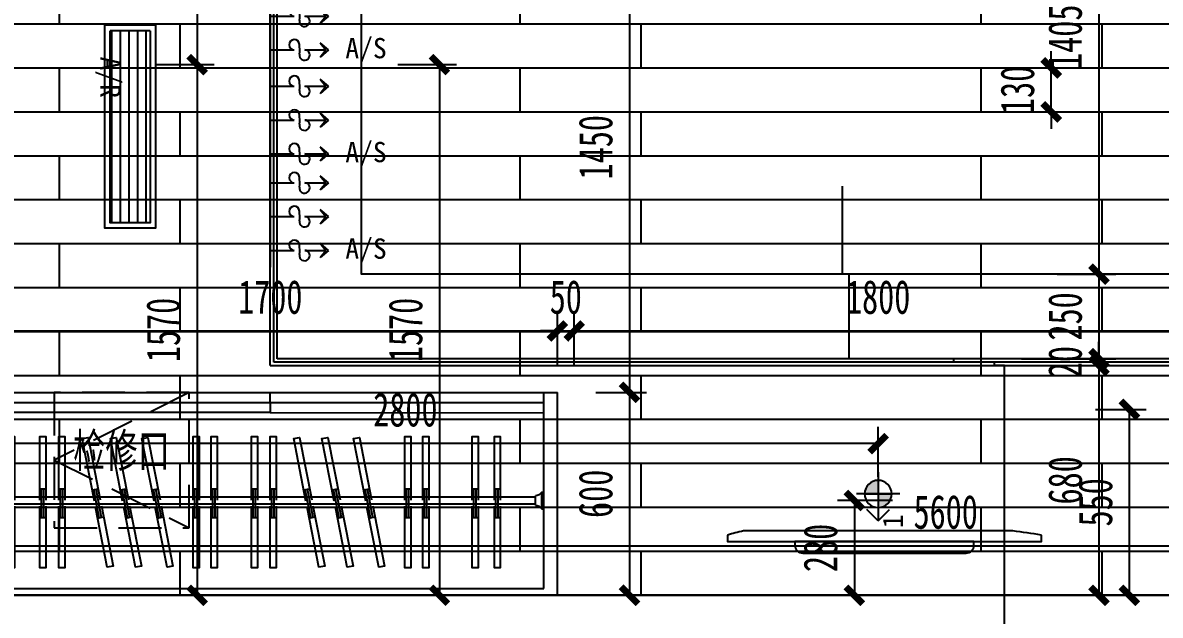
# Model space of a CAD drawing. Header units: millimetres. Extents: x -133666 to 228300, y -346623 to 180165.
# Drawn here: x -38237 to -34869, y -150026 to -148273 of the extents above; entities that cross this region are included whole.
import ezdxf

# ---------------------------------------------------------------- set-up
doc = ezdxf.new("R2010")
doc.units = ezdxf.units.MM
doc.header["$LTSCALE"] = 1000
doc.linetypes.add('DASHED', pattern=[19.05, 12.7, -6.35])
doc.layers.get('0').update_dxf_attribs({"linetype": 'CONTINUOUS'})
doc.layers.get('Defpoints').update_dxf_attribs({"color": 6, "linetype": 'CONTINUOUS'})
for name, color, linetype in [('A-土建墙（含管井、立管）', 6, 'CONTINUOUS'), ('A-新隔墙尺寸', 5, 'CONTINUOUS'), ('C-顶面灯具、灯带', 22, 'CONTINUOUS'), ('C-顶面设备（风口、换气扇、投影仪）', 7, 'CONTINUOUS'), ('C-顶面造型尺寸', 5, 'CONTINUOUS'), ('C-顶面造型线', 32, 'CONTINUOUS'), ('F-地坪填充', 250, 'CONTINUOUS'), ('P-家具尺寸', 5, 'CONTINUOUS'), ('P-活动家具', 146, 'CONTINUOUS')]:
    doc.layers.add(name, color=color, linetype=linetype)
doc.styles.add('DIM', font='', dxfattribs={"width": 0.7})
doc.styles.add('WORD-2', font='simhei.ttf')
doc.styles.get('DIM').set_extended_font_data('SimSun')
doc.dimstyles.new('50', dxfattribs={"dimscale": 50, "dimtxt": 2, "dimasz": 1, "dimexe": 1, "dimexo": 1, "dimgap": 1, "dimtad": 1, "dimdec": 0, "dimzin": 0, "dimdsep": 46, "dimtxsty": 'DIM', "dimblk": 'ARCHTICK', "dimcen": 0, "dimclrd": 5, "dimclre": 5, "dimclrt": 35, "dimadec": 0, "dimazin": 0, "dimtfac": 0.5, "dimtdec": 0, "dimtix": 1, "dimtmove": 2, "dimatfit": 2, "dimldrblk": 'A', "dimfxl": 0, "dimtolj": 1, "dimtzin": 0, "dimlwd": -1, "dimlwe": -1, "dimarcsym": 0})

# ---------------------------------------------------------------- blocks, each defined once
blk = doc.blocks.new('DSFGGDF')
at = {"color": 251, "ltscale": 0.5}
for p, q in [((-575.1, -214818.4, 0), (-557.4, -214818.4, 0)), ((-570.3, -214818.4, 0), (-570.3, -214903.6, 0)), ((-563.3, -214818.4, 0), (-563.3, -214903.6, 0)), ((-575.1, -214903.6, 0), (-557.4, -214903.6, 0))]:
    blk.add_line(p, q, dxfattribs=at)
at = {"color": 251, "ltscale": 0.5, "elevation": 0}
for points in [[(-557.4, -214852), (-557.4, -214670.3), (-575.1, -214670.3), (-575.1, -214852)], [(-575.1, -214870), (-575.1, -215058.4), (-557.4, -215058.4), (-557.4, -214870)]]:
    blk.add_lwpolyline(points, dxfattribs=at)
blk = doc.blocks.new('dsfdfdgh')
blk.add_wipeout([(55516.7, -61686.9), (55516.7, -59986.9), (56117.1, -59986.9), (56117.1, -61686.9)])
for p, q in [((55516.7, -59986.9), (56117.1, -59986.9)), ((56117.1, -60026.9), (56117.1, -59986.9)), ((55536.7, -60026.9), (56117.1, -60026.9)), ((55536.7, -61646.9), (55536.7, -60026.9)), ((55536.7, -60026.9), (56086.7, -60026.9)), ((55772.1, -60032.9), (55772.1, -60026.9)), ((55772.1, -60032.9), (55772.1, -60026.9)), ((55772.1, -60032.9), (55772.1, -60026.9)), ((55772.1, -60032.9), (55772.1, -60026.9)), ((55772.1, -60032.9), (55822.1, -60032.9)), ((55772.1, -60032.9), (55822.1, -60032.9)), ((55772.1, -60032.9), (55822.1, -60032.9)), ((55772.1, -60032.9), (55822.1, -60032.9)), ((55783.1, -60051.9), (55811.1, -60051.9)), ((55783.1, -60051.9), (55811.1, -60051.9)), ((55783.1, -60051.9), (55811.1, -60051.9)), ((55783.1, -60051.9), (55811.1, -60051.9)), ((55786.7, -60051.9, 0), (55786.7, -61621.9, 0)), ((55806.7, -60051.9, 0), (55806.7, -61621.9, 0)), ((55822.1, -60032.9), (55822.1, -60026.9)), ((55822.1, -60032.9), (55822.1, -60026.9)), ((55822.1, -60032.9), (55822.1, -60026.9)), ((55822.1, -60032.9), (55822.1, -60026.9)), ((56087.1, -61646.9), (56086.7, -60026.9)), ((56117.1, -60836.9), (56117.1, -60026.9)), ((56087.1, -60836.9), (56057.1, -60836.9)), ((56057.1, -60836.9), (56057.1, -61646.9)), ((56087.1, -60836.9), (56117.1, -60836.9)), ((55783.1, -61621.9), (55811.1, -61621.9)), ((55783.1, -61621.9), (55811.1, -61621.9)), ((55536.7, -61646.9), (56117.1, -61646.9)), ((55772.1, -61640.9), (55822.1, -61640.9)), ((55772.1, -61640.9), (55772.1, -61646.9)), ((55772.1, -61640.9), (55822.1, -61640.9)), ((55772.1, -61640.9), (55772.1, -61646.9)), ((55822.1, -61640.9), (55822.1, -61646.9)), ((55822.1, -61640.9), (55822.1, -61646.9)), ((56117.1, -61686.9), (56117.1, -61646.9)), ((55516.7, -61686.9), (56117.1, -61686.9))]:
    blk.add_line(p, q)
at = {"color": 251}
for p, q in [((56057.1, -60836.9), (56056.7, -60026.9)), ((55745, -60544.5, 0), (55748.4, -60527.1, 0)), ((55745.9, -60539.8, 0), (55829.5, -60556.2, 0)), ((55747.2, -60532.9, 0), (55830.8, -60549.3, 0)), ((55828.5, -60560.9, 0), (55831.9, -60543.5, 0)), ((55745, -60637.9, 0), (55748.4, -60620.5, 0)), ((55747.2, -60626.3, 0), (55830.8, -60642.7, 0)), ((55745.9, -60633.2, 0), (55829.5, -60649.5, 0)), ((55828.5, -60654.2, 0), (55831.9, -60636.8, 0)), ((55745, -60721.5, 0), (55748.4, -60704.1, 0)), ((55745.9, -60716.8, 0), (55829.5, -60733.2, 0)), ((55747.2, -60709.9, 0), (55830.8, -60726.3, 0)), ((55828.5, -60737.9, 0), (55831.9, -60720.5, 0)), ((56117.1, -61646.9), (56117.1, -60836.9)), ((55745, -61171, 0), (55748.4, -61153.6, 0)), ((55745.9, -61166.3, 0), (55829.5, -61182.6, 0)), ((55747.2, -61159.4, 0), (55830.8, -61175.7, 0)), ((55828.5, -61187.3, 0), (55831.9, -61169.9, 0)), ((55745, -61264.3, 0), (55748.4, -61246.9, 0)), ((55745.9, -61259.6, 0), (55829.5, -61276, 0)), ((55747.2, -61252.7, 0), (55830.8, -61269.1, 0)), ((55828.5, -61280.7, 0), (55831.9, -61263.3, 0)), ((55745, -61348, 0), (55748.4, -61330.6, 0)), ((55747.2, -61336.4, 0), (55830.8, -61352.8, 0)), ((55745.9, -61343.3, 0), (55829.5, -61359.6, 0)), ((55828.5, -61364.4, 0), (55831.9, -61347, 0))]:
    blk.add_line(p, q, dxfattribs=at)
at = {"color": 251, "elevation": 0}
for points in [[(55781.3, -60533.6), (55603, -60498.6), (55599.6, -60516), (55777.9, -60551)], [(55795.6, -60554.4), (55980.5, -60590.6), (55983.9, -60573.2), (55799, -60537)], [(55781.3, -60626.9), (55603, -60592), (55599.6, -60609.4), (55777.9, -60644.3)], [(55795.6, -60647.8), (55980.5, -60684), (55983.9, -60666.6), (55799, -60630.4)], [(55781.3, -60710.6), (55603, -60675.7), (55599.6, -60693.1), (55777.9, -60728)], [(55795.6, -60731.5), (55980.5, -60767.7), (55983.9, -60750.3), (55799, -60714.1)], [(55781.3, -61160), (55603, -61125.1), (55599.6, -61142.5), (55777.9, -61177.4)], [(55795.6, -61180.9), (55980.5, -61217.1), (55983.9, -61199.7), (55799, -61163.5)], [(55781.3, -61253.4), (55603, -61218.5), (55599.6, -61235.9), (55777.9, -61270.8)], [(55795.6, -61274.3), (55980.5, -61310.5), (55983.9, -61293.1), (55799, -61256.9)], [(55781.3, -61337.1), (55603, -61302.1), (55599.6, -61319.5), (55777.9, -61354.5)], [(55795.6, -61357.9), (55980.5, -61394.1), (55983.9, -61376.7), (55799, -61340.5)]]:
    blk.add_lwpolyline(points, dxfattribs=at)
for centre, start, end in [((55761.1, -60052), 0.0527, 60.0844), ((55761.1, -60052), 0.0527, 60.0844), ((55761.1, -60052), 0.0527, 60.0844), ((55761.1, -60052), 0.0527, 60.0844), ((55833, -60052), 119.9156, 179.9473), ((55833, -60052), 119.9156, 179.9473), ((55761.1, -61621.9), 299.9156, 359.9473), ((55761.1, -61621.9), 299.9156, 359.9473), ((55833, -61621.9), 180.0527, 240.0844)]:
    blk.add_arc(centre, 21.9, start, end)
at = {"color": 251, "rotation": 90}
for p in [(-159072, -59598.4), (-159072, -59664.1), (-159072, -59810.4), (-159072, -59863.3), (-159072, -60436.9), (-159072, -60489.8)]:
    blk.add_blockref('DSFGGDF', p, dxfattribs=at)
at = {"rotation": 90}
for p in [(-159072, -60261.8), (-159072, -60317.5), (-159072, -60888.2), (-159072, -60944), (-159072, -61037.1)]:
    blk.add_blockref('DSFGGDF', p, dxfattribs=at)
blk = doc.blocks.new('DIFF-WLL')
at = {"color": 7, "linetype": 'ByBlock'}
for p, q in [((0, 0), (2.052, 0)), ((5, 0), (4.276, 0.608)), ((4.276, 0.608), (4.758, 0)), ((2.948, 0), (4.758, 0)), ((5, 0), (4.276, -0.608)), ((4.276, -0.608), (4.758, 0))]:
    blk.add_line(p, q, dxfattribs=at)
for centre, radius, start, end in [((2.058, 0.443), 0.443, 4.45184, 269.23605), ((-3.476, 0.012), 5.994, 356.4344, 4.45184), ((2.942, -0.443), 0.443, 169.22286, 89.23605)]:
    blk.add_arc(centre, radius, start, end, dxfattribs=at)
blk = doc.blocks.new('*U415')
at = {"color": 251}
blk.add_line((0, 300), (0, 0), dxfattribs=at)
at = {"color": 251, "xscale": 34.56325301062316, "yscale": 34.56325301062316, "zscale": 34.56325301062316}
for p in [(0, 250), (0, 150), (0, 50)]:
    blk.add_blockref('DIFF-WLL', p, dxfattribs=at)
at = {"style": 'WORD-2'}
blk.add_attdef('A/S', (222.2, 25.3), '', height=60, dxfattribs=at)
blk = doc.blocks.new('*U201')
at = {"color": 250}
blk.add_wipeout([(28.1, -28.5), (29.8, -26.7), (31.5, -24.7), (33, -22.7), (34.3, -20.6), (35.5, -18.4), (36.6, -16.1), (37.6, -13.8), (38.4, -11.4), (39, -9), (39.5, -6.5), (39.8, -4), (40, -1.5), (40, 1), (39.9, 3.5), (39.6, 6), (39.1, 8.5), (38.5, 10.9), (37.7, 13.3), (36.8, 15.7), (35.8, 17.9), (34.6, 20.1), (33.2, 22.3), (31.8, 24.3), (30.2, 26.3), (28.5, 28.1), (26.7, 29.8), (24.7, 31.5), (22.7, 33), (20.6, 34.3), (18.4, 35.5), (16.1, 36.6), (13.8, 37.6), (11.4, 38.4), (9, 39), (6.5, 39.5), (4, 39.8), (1.5, 40), (-1, 40), (-3.5, 39.9), (-6, 39.6), (-8.5, 39.1), (-10.9, 38.5), (-13.3, 37.7), (-15.7, 36.8), (-17.9, 35.8), (-20.1, 34.6), (-22.3, 33.2), (-24.3, 31.8), (-26.3, 30.2), (-28.1, 28.5), (-29.8, 26.7), (-31.5, 24.7), (-33, 22.7), (-34.3, 20.6), (-35.5, 18.4), (-36.6, 16.1), (-37.6, 13.8), (-38.4, 11.4), (-39, 9), (-39.5, 6.5), (-39.8, 4), (-40, 1.5), (-40, -1), (-39.9, -3.5), (-39.6, -6), (-39.1, -8.5), (-38.5, -10.9), (-37.7, -13.3), (-36.8, -15.7), (-35.8, -17.9), (-34.6, -20.1), (-33.2, -22.3), (-31.8, -24.3), (-30.2, -26.3), (-28.5, -28.1), (-26.7, -29.8), (-24.7, -31.5), (-22.7, -33), (-20.6, -34.3), (-18.4, -35.5), (-16.1, -36.6), (-13.8, -37.6), (-11.4, -38.4), (-9, -39), (-6.5, -39.5), (-4, -39.8), (-1.5, -40), (1, -40), (3.5, -39.9), (6, -39.6), (8.5, -39.1), (10.9, -38.5), (13.3, -37.7), (15.7, -36.8), (17.9, -35.8), (20.1, -34.6), (22.3, -33.2), (24.3, -31.8), (26.3, -30.2)], dxfattribs=at)
h = blk.add_hatch(color=250)
edge = h.paths.add_edge_path()
edge.add_arc((0, 0), 40, 90, 180)
edge.add_line((-40, 0), (0, 0))
edge.add_line((0, 0), (0, 40))
edge = h.paths.add_edge_path()
edge.add_arc((0, 0), 40, 270, 360)
edge.add_line((40, 0), (0, 0))
edge.add_line((0, 0), (0, -40))
at = {"color": 251}
for p, q in [((0, -64), (0, 64)), ((0, 40), (0, -40)), ((-64, 0), (80, 0)), ((-40, 0), (40, 0)), ((80, 0), (46.4, 33.6)), ((80, 0), (46.4, -33.6))]:
    blk.add_line(p, q, dxfattribs=at)
blk.add_circle((0, 0), 40)
at = {"style": 'WORD-2'}
blk.add_attdef('1', (19.6, -92.8), '', height=60, dxfattribs=at)
blk = doc.blocks.new('条形风口')
at = {"linetype": 'DASHED', "ltscale": 5}
h = blk.add_hatch(dxfattribs=at)
h.set_pattern_fill('ANSI31', color=250, scale=8, angle=315, style=0)
h.set_pattern_definition([(0, (483.662, 0), (9e-15, 25.4), [])])
h.paths.add_polyline_path([(583.9, 16.1), (583.9, 133.9), (16.1, 133.9), (16.1, 16.1)])
blk.add_line((0, 150), (0, 0))
at = {"color": 251}
blk.add_line((16.1, 133.9), (16.1, 16.1), dxfattribs=at)
blk.add_lwpolyline([(0, 150), (600, 150), (600, 0), (0, 0)])
blk.add_lwpolyline([(0, 150), (600, 150), (600, 0), (0, 0)])
blk.add_lwpolyline([(16.1, 133.9), (583.9, 133.9), (583.9, 16.1), (16.1, 16.1)], dxfattribs=at)
blk.add_lwpolyline([(16.1, 133.9), (583.9, 133.9), (583.9, 16.1), (16.1, 16.1)], dxfattribs=at)
at = {"style": 'WORD-2'}
blk.add_attdef('A/S_001', (246.1, 41.6), '', height=60, dxfattribs=at)
blk = doc.blocks.new('_ArchTick')
at = {"color": 0, "linetype": 'ByBlock', "const_width": 0.4}
blk.add_lwpolyline([(-0.5, -0.5), (0.5, 0.5)], dxfattribs=at)
blk = doc.blocks.new('*D476')
at = {"layer": 'Defpoints', "color": 0, "ltscale": 0.15}
for p in [(-36656.4, -147915.8), (-36626.7, -149366.2), (-36440.4, -149366.2)]:
    blk.add_point(p, dxfattribs=at)
at = {"layer": 'P-家具尺寸', "color": 5, "ltscale": 0.15}
for p, q in [((-36540.4, -147915.8), (-36390.4, -147915.8)), ((-36440.4, -147915.8), (-36440.4, -149366.2)), ((-36540.4, -149366.2), (-36390.4, -149366.2))]:
    blk.add_line(p, q, dxfattribs=at)
at = {"layer": 'P-家具尺寸', "color": 5, "ltscale": 0.15, "xscale": 50, "yscale": 50, "zscale": 50}
for p, rotation in [((-36440.4, -147915.8), 90), ((-36440.4, -149366.2), 270)]:
    blk.add_blockref('_ArchTick', p, dxfattribs=dict(at, rotation=rotation))
at = {"layer": 'P-家具尺寸', "color": 35, "ltscale": 0.15, "insert": (-36540.4, -148641), "char_height": 100, "attachment_point": 5, "rotation": 90, "style": 'DIM'}
blk.add_mtext('\\A1;1450', dxfattribs=at)
blk = doc.blocks.new('A')
for p, q in [((-1.435, 1.148), (-1.09, 1.437)), ((-1.09, 1.437), (0, 0)), ((-1.435, 1.148), (-0.369, 0)), ((-0.369, 0), (-2.127, 0)), ((-1.435, -1.148), (-0.369, 0)), ((-1.09, -1.437), (0, 0)), ((-1.435, -1.148), (-1.09, -1.437))]:
    blk.add_line(p, q)
for points in [[(-1.435, 1.148), (-1.09, 1.437), (-0.369, 0), (0, 0)], [(-1.435, -1.148), (-1.09, -1.437), (-0.369, 0), (0, 0)]]:
    blk.add_solid(points)
blk = doc.blocks.new('*D477')
at = {"layer": 'Defpoints', "color": 0, "ltscale": 0.15}
for p in [(-36626.7, -149366.2), (-36592.6, -149966.6), (-36440.4, -149966.6)]:
    blk.add_point(p, dxfattribs=at)
at = {"layer": 'P-家具尺寸', "color": 5, "ltscale": 0.15}
for p, q in [((-36540.4, -149366.2), (-36390.4, -149366.2)), ((-36440.4, -149366.2), (-36440.4, -149966.6)), ((-36540.4, -149966.6), (-36390.4, -149966.6))]:
    blk.add_line(p, q, dxfattribs=at)
at = {"layer": 'P-家具尺寸', "color": 5, "ltscale": 0.15, "xscale": 50, "yscale": 50, "zscale": 50}
for p, rotation in [((-36440.4, -149366.2), 90), ((-36440.4, -149966.6), 270)]:
    blk.add_blockref('_ArchTick', p, dxfattribs=dict(at, rotation=rotation))
at = {"layer": 'P-家具尺寸', "color": 35, "ltscale": 0.15, "insert": (-36540.4, -149666.4), "char_height": 100, "attachment_point": 5, "rotation": 90, "style": 'DIM'}
blk.add_mtext('\\A1;600', dxfattribs=at)
blk = doc.blocks.new('*D478')
at = {"layer": 'Defpoints', "color": 0, "ltscale": 0.15}
for p in [(-36654.1, -149184.6), (-38354.1, -149404.5), (-36654.1, -149557.1)]:
    blk.add_point(p, dxfattribs=at)
at = {"layer": 'P-家具尺寸', "color": 5, "ltscale": 0.15}
for p, q in [((-38354.1, -149284.6), (-38354.1, -149134.6)), ((-36654.1, -149284.6), (-36654.1, -149134.6)), ((-38354.1, -149184.6), (-36654.1, -149184.6))]:
    blk.add_line(p, q, dxfattribs=at)
at = {"layer": 'P-家具尺寸', "color": 5, "ltscale": 0.15, "xscale": 50, "yscale": 50, "zscale": 50, "rotation": 180}
blk.add_blockref('_ArchTick', (-38354.1, -149184.6), dxfattribs=at)
at = {"layer": 'P-家具尺寸', "color": 5, "ltscale": 0.15, "xscale": 50, "yscale": 50, "zscale": 50}
blk.add_blockref('_ArchTick', (-36654.1, -149184.6), dxfattribs=at)
at = {"layer": 'P-家具尺寸', "color": 35, "ltscale": 0.15, "insert": (-37504.1, -149084.6), "char_height": 100, "attachment_point": 5, "style": 'DIM'}
blk.add_mtext('\\A1;1700', dxfattribs=at)
blk = doc.blocks.new('*D479')
at = {"layer": 'Defpoints', "color": 0, "ltscale": 0.15}
for p in [(-36604.1, -149184.6), (-36604.1, -149416.6), (-36654.1, -149557.1)]:
    blk.add_point(p, dxfattribs=at)
at = {"layer": 'P-家具尺寸', "color": 5, "ltscale": 0.15}
for p, q in [((-36654.1, -149284.6), (-36654.1, -149134.6)), ((-36604.1, -149284.6), (-36604.1, -149134.6)), ((-36654.1, -149184.6), (-36704.1, -149184.6)), ((-36654.1, -149184.6), (-36604.1, -149184.6)), ((-36604.1, -149184.6), (-36554.1, -149184.6))]:
    blk.add_line(p, q, dxfattribs=at)
at = {"layer": 'P-家具尺寸', "color": 5, "ltscale": 0.15, "xscale": 50, "yscale": 50, "zscale": 50}
blk.add_blockref('_ArchTick', (-36654.1, -149184.6), dxfattribs=at)
at = {"layer": 'P-家具尺寸', "color": 5, "ltscale": 0.15, "xscale": 50, "yscale": 50, "zscale": 50, "rotation": 180}
blk.add_blockref('_ArchTick', (-36604.1, -149184.6), dxfattribs=at)
at = {"layer": 'P-家具尺寸', "color": 35, "ltscale": 0.15, "insert": (-36629.1, -149084.6), "char_height": 100, "attachment_point": 5, "style": 'DIM'}
blk.add_mtext('\\A1;50', dxfattribs=at)
blk = doc.blocks.new('*D480')
at = {"layer": 'Defpoints', "color": 0, "ltscale": 0.15}
for p in [(-34804.1, -149184.6), (-36604.1, -149416.6), (-34804.1, -149416.6)]:
    blk.add_point(p, dxfattribs=at)
at = {"layer": 'P-家具尺寸', "color": 5, "ltscale": 0.15}
for p, q in [((-36604.1, -149284.6), (-36604.1, -149134.6)), ((-34804.1, -149284.6), (-34804.1, -149134.6)), ((-36604.1, -149184.6), (-34804.1, -149184.6))]:
    blk.add_line(p, q, dxfattribs=at)
at = {"layer": 'P-家具尺寸', "color": 5, "ltscale": 0.15, "xscale": 50, "yscale": 50, "zscale": 50, "rotation": 180}
blk.add_blockref('_ArchTick', (-36604.1, -149184.6), dxfattribs=at)
at = {"layer": 'P-家具尺寸', "color": 5, "ltscale": 0.15, "xscale": 50, "yscale": 50, "zscale": 50}
blk.add_blockref('_ArchTick', (-34804.1, -149184.6), dxfattribs=at)
at = {"layer": 'P-家具尺寸', "color": 35, "ltscale": 0.15, "insert": (-35704.1, -149084.6), "char_height": 100, "attachment_point": 5, "style": 'DIM'}
blk.add_mtext('\\A1;1800', dxfattribs=at)
blk = doc.blocks.new('*D485')
at = {"layer": 'Defpoints', "color": 0, "ltscale": 0.15}
for p in [(-35132.8, -149416.6), (-34960.2, -149416.6), (-35132.8, -149966.6)]:
    blk.add_point(p, dxfattribs=at)
at = {"layer": 'P-家具尺寸', "color": 5, "ltscale": 0.15}
for p, q in [((-35060.2, -149416.6), (-34910.2, -149416.6)), ((-34960.2, -149966.6), (-34960.2, -149416.6)), ((-35060.2, -149966.6), (-34910.2, -149966.6))]:
    blk.add_line(p, q, dxfattribs=at)
at = {"layer": 'P-家具尺寸', "color": 5, "ltscale": 0.15, "xscale": 50, "yscale": 50, "zscale": 50}
for p, rotation in [((-34960.2, -149416.6), 90), ((-34960.2, -149966.6), 270)]:
    blk.add_blockref('_ArchTick', p, dxfattribs=dict(at, rotation=rotation))
at = {"layer": 'P-家具尺寸', "color": 35, "ltscale": 0.15, "insert": (-35060.2, -149691.6), "char_height": 100, "attachment_point": 5, "rotation": 90, "style": 'DIM'}
blk.add_mtext('\\A1;550', dxfattribs=at)
blk = doc.blocks.new('sdsddsd')
at = {"layer": 'P-活动家具'}
for points in [[(26954.8, -8805), (26935.5, -8805), (26935.5, -9735), (26954.8, -9735)], [(26967, -9650.6), (26967, -8852.3)]]:
    blk.add_lwpolyline(points, dxfattribs=at)
blk.add_lwpolyline([(26935.5, -9004.8), (26924.8, -9004.8, 0.414214), (26901.6, -9028.1), (26901.6, -9511.8, 0.414214), (26924.8, -9535.1), (26935.5, -9535.1)], format="xyb", close=True, dxfattribs=at)
for centre, radius, start, end in [((26081.7, -9055.1), 908.2, 12.9056, 15.9885), ((24229, -9297.8), 2760.7, 350.8891, 352.6573)]:
    blk.add_arc(centre, radius, start, end, dxfattribs=at)
blk = doc.blocks.new('*D602')
at = {"layer": 'C-顶面造型尺寸', "color": 5, "ltscale": 0.15}
for p, q in [((-35350.2, -147611.6), (-35000.2, -147611.6)), ((-35050.2, -147611.6), (-35050.2, -149016.6)), ((-35174.1, -149016.6), (-35000.2, -149016.6))]:
    blk.add_line(p, q, dxfattribs=at)
at = {"layer": 'Defpoints', "color": 0, "ltscale": 0.15}
for p in [(-35452.8, -147611.6), (-35224.1, -149016.6), (-35050.2, -149016.6)]:
    blk.add_point(p, dxfattribs=at)
at = {"layer": 'C-顶面造型尺寸', "color": 5, "ltscale": 0.15, "xscale": 50, "yscale": 50, "zscale": 50}
for p, rotation in [((-35050.2, -147611.6), 90), ((-35050.2, -149016.6), 270)]:
    blk.add_blockref('_ArchTick', p, dxfattribs=dict(at, rotation=rotation))
at = {"layer": 'C-顶面造型尺寸', "color": 35, "ltscale": 0.15, "insert": (-35150.2, -148314.1), "char_height": 100, "attachment_point": 5, "rotation": 90, "style": 'DIM'}
blk.add_mtext('\\A1;1405', dxfattribs=at)
blk = doc.blocks.new('*D603')
at = {"layer": 'C-顶面造型尺寸', "color": 5, "ltscale": 0.15}
for p, q in [((-35174.1, -149016.6), (-35000.2, -149016.6)), ((-35050.2, -149016.6), (-35050.2, -149266.6)), ((-35280.1, -149266.6), (-35000.2, -149266.6))]:
    blk.add_line(p, q, dxfattribs=at)
at = {"layer": 'Defpoints', "color": 0, "ltscale": 0.15}
for p in [(-35224.1, -149016.6), (-35330.1, -149266.6), (-35050.2, -149266.6)]:
    blk.add_point(p, dxfattribs=at)
at = {"layer": 'C-顶面造型尺寸', "color": 5, "ltscale": 0.15, "xscale": 50, "yscale": 50, "zscale": 50}
for p, rotation in [((-35050.2, -149016.6), 90), ((-35050.2, -149266.6), 270)]:
    blk.add_blockref('_ArchTick', p, dxfattribs=dict(at, rotation=rotation))
at = {"layer": 'C-顶面造型尺寸', "color": 35, "ltscale": 0.15, "insert": (-35150.2, -149141.6), "char_height": 100, "attachment_point": 5, "rotation": 90, "style": 'DIM'}
blk.add_mtext('\\A1;250', dxfattribs=at)
blk = doc.blocks.new('*D704')
at = {"layer": 'C-顶面造型尺寸', "color": 5, "ltscale": 0.15}
for p, q in [((-35280.1, -149286.6), (-35000.2, -149286.6)), ((-35050.2, -149286.6), (-35050.2, -149966.6)), ((-35280.1, -149966.6), (-35000.2, -149966.6))]:
    blk.add_line(p, q, dxfattribs=at)
at = {"layer": 'Defpoints', "color": 0, "ltscale": 0.15}
for p in [(-35330.1, -149286.6), (-35330.1, -149966.6), (-35050.2, -149966.6)]:
    blk.add_point(p, dxfattribs=at)
at = {"layer": 'C-顶面造型尺寸', "color": 5, "ltscale": 0.15, "xscale": 50, "yscale": 50, "zscale": 50}
for p, rotation in [((-35050.2, -149286.6), 90), ((-35050.2, -149966.6), 270)]:
    blk.add_blockref('_ArchTick', p, dxfattribs=dict(at, rotation=rotation))
at = {"layer": 'C-顶面造型尺寸', "color": 35, "ltscale": 0.15, "insert": (-35150.2, -149626.6), "char_height": 100, "attachment_point": 5, "rotation": 90, "style": 'DIM'}
blk.add_mtext('\\A1;680', dxfattribs=at)
blk = doc.blocks.new('*D744')
at = {"layer": 'A-新隔墙尺寸', "color": 5, "ltscale": 0.15}
for p, q in [((-38304.1, -149916.6), (-38304.1, -149770.4)), ((-32704.1, -149916.6), (-32704.1, -149770.4)), ((-38304.1, -149820.4), (-32704.1, -149820.4))]:
    blk.add_line(p, q, dxfattribs=at)
at = {"layer": 'Defpoints', "color": 0, "ltscale": 0.15}
for p in [(-32704.1, -149820.4), (-38304.1, -149966.6), (-32704.1, -149966.6)]:
    blk.add_point(p, dxfattribs=at)
at = {"layer": 'A-新隔墙尺寸', "color": 5, "ltscale": 0.15, "xscale": 50, "yscale": 50, "zscale": 50, "rotation": 180}
blk.add_blockref('_ArchTick', (-38304.1, -149820.4), dxfattribs=at)
at = {"layer": 'A-新隔墙尺寸', "color": 5, "ltscale": 0.15, "xscale": 50, "yscale": 50, "zscale": 50}
blk.add_blockref('_ArchTick', (-32704.1, -149820.4), dxfattribs=at)
at = {"layer": 'A-新隔墙尺寸', "color": 35, "ltscale": 0.15, "insert": (-35504.1, -149720.4), "char_height": 100, "attachment_point": 5, "style": 'DIM'}
blk.add_mtext('\\A1;5600', dxfattribs=at)
blk = doc.blocks.new('*D750')
at = {"layer": 'C-顶面造型尺寸', "color": 5, "ltscale": 0.15}
for p, q in [((-35661.4, -149686.2), (-35824.6, -149686.2)), ((-35774.6, -149686.2), (-35774.6, -149966.6)), ((-35661.4, -149966.6), (-35824.6, -149966.6))]:
    blk.add_line(p, q, dxfattribs=at)
at = {"layer": 'Defpoints', "color": 0, "ltscale": 0.15}
for p in [(-35611.4, -149686.2), (-35774.6, -149966.6), (-35611.4, -149966.6)]:
    blk.add_point(p, dxfattribs=at)
at = {"layer": 'C-顶面造型尺寸', "color": 5, "ltscale": 0.15, "xscale": 50, "yscale": 50, "zscale": 50}
for p, rotation in [((-35774.6, -149686.2), 90), ((-35774.6, -149966.6), 270)]:
    blk.add_blockref('_ArchTick', p, dxfattribs=dict(at, rotation=rotation))
at = {"layer": 'C-顶面造型尺寸', "color": 35, "ltscale": 0.15, "insert": (-35874.6, -149826.4), "char_height": 100, "attachment_point": 5, "rotation": 90, "style": 'DIM'}
blk.add_mtext('\\A1;280', dxfattribs=at)
blk = doc.blocks.new('*D619')
at = {"layer": 'C-顶面造型尺寸', "color": 5, "ltscale": 0.15}
for p, q in [((-38504.1, -149616.6), (-38504.1, -149467.9)), ((-35704.1, -149616.6), (-35704.1, -149467.9)), ((-35704.1, -149517.9), (-38504.1, -149517.9))]:
    blk.add_line(p, q, dxfattribs=at)
at = {"layer": 'Defpoints', "color": 0, "ltscale": 0.15}
for p in [(-38504.1, -149517.9), (-38504.1, -149666.6), (-35704.1, -149666.6)]:
    blk.add_point(p, dxfattribs=at)
at = {"layer": 'C-顶面造型尺寸', "color": 5, "ltscale": 0.15, "xscale": 50, "yscale": 50, "zscale": 50, "rotation": 180}
blk.add_blockref('_ArchTick', (-38504.1, -149517.9), dxfattribs=at)
at = {"layer": 'C-顶面造型尺寸', "color": 5, "ltscale": 0.15, "xscale": 50, "yscale": 50, "zscale": 50}
blk.add_blockref('_ArchTick', (-35704.1, -149517.9), dxfattribs=at)
at = {"layer": 'C-顶面造型尺寸', "color": 35, "ltscale": 0.15, "insert": (-37104.1, -149417.9), "char_height": 100, "attachment_point": 5, "style": 'DIM'}
blk.add_mtext('\\A1;2800', dxfattribs=at)
blk = doc.blocks.new('*D751')
at = {"layer": 'C-顶面造型尺寸', "color": 5, "ltscale": 0.15}
for p, q in [((-37894.1, -147621.6), (-37670.7, -147621.6)), ((-37720.7, -147621.6), (-37720.7, -148396.6)), ((-37844.1, -148396.6), (-37670.7, -148396.6))]:
    blk.add_line(p, q, dxfattribs=at)
at = {"layer": 'Defpoints', "color": 0, "ltscale": 0.15}
for p in [(-37944.1, -147621.6), (-37894.1, -148396.6), (-37720.7, -148396.6)]:
    blk.add_point(p, dxfattribs=at)
at = {"layer": 'C-顶面造型尺寸', "color": 5, "ltscale": 0.15, "xscale": 50, "yscale": 50, "zscale": 50}
for p, rotation in [((-37720.7, -147621.6), 90), ((-37720.7, -148396.6), 270)]:
    blk.add_blockref('_ArchTick', p, dxfattribs=dict(at, rotation=rotation))
at = {"layer": 'C-顶面造型尺寸', "color": 35, "ltscale": 0.15, "insert": (-37820.7, -148009.1), "char_height": 100, "attachment_point": 5, "rotation": 90, "style": 'DIM'}
blk.add_mtext('\\A1;775', dxfattribs=at)
blk = doc.blocks.new('*D752')
at = {"layer": 'C-顶面造型尺寸', "color": 5, "ltscale": 0.15}
for p, q in [((-37844.1, -148396.6), (-37670.7, -148396.6)), ((-37720.7, -148396.6), (-37720.7, -149966.6)), ((-37911.7, -149966.6), (-37670.7, -149966.6))]:
    blk.add_line(p, q, dxfattribs=at)
at = {"layer": 'Defpoints', "color": 0, "ltscale": 0.15}
for p in [(-37894.1, -148396.6), (-37961.7, -149966.6), (-37720.7, -149966.6)]:
    blk.add_point(p, dxfattribs=at)
at = {"layer": 'C-顶面造型尺寸', "color": 5, "ltscale": 0.15, "xscale": 50, "yscale": 50, "zscale": 50}
for p, rotation in [((-37720.7, -148396.6), 90), ((-37720.7, -149966.6), 270)]:
    blk.add_blockref('_ArchTick', p, dxfattribs=dict(at, rotation=rotation))
at = {"layer": 'C-顶面造型尺寸', "color": 35, "ltscale": 0.15, "insert": (-37820.7, -149181.6), "char_height": 100, "attachment_point": 5, "rotation": 90, "style": 'DIM'}
blk.add_mtext('\\A1;1570', dxfattribs=at)
blk = doc.blocks.new('*D623')
at = {"layer": 'Defpoints', "color": 0, "ltscale": 0.15}
for p in [(-35291.4, -148406.3), (-35191.5, -148406.3), (-35291.4, -148536.6)]:
    blk.add_point(p, dxfattribs=at)
at = {"layer": 'F-地坪填充', "color": 5, "ltscale": 0.15}
for p, q in [((-35191.5, -148406.3), (-35191.5, -148356.3)), ((-35241.4, -148406.3), (-35141.5, -148406.3)), ((-35191.5, -148536.6), (-35191.5, -148406.3)), ((-35241.4, -148536.6), (-35141.5, -148536.6)), ((-35191.5, -148536.6), (-35191.5, -148586.6))]:
    blk.add_line(p, q, dxfattribs=at)
at = {"layer": 'F-地坪填充', "color": 5, "ltscale": 0.15, "xscale": 50, "yscale": 50, "zscale": 50}
for p, rotation in [((-35191.5, -148406.3), 270), ((-35191.5, -148536.6), 90)]:
    blk.add_blockref('_ArchTick', p, dxfattribs=dict(at, rotation=rotation))
at = {"layer": 'F-地坪填充', "color": 35, "ltscale": 0.15, "insert": (-35291.5, -148471.4), "char_height": 100, "attachment_point": 5, "rotation": 90, "style": 'DIM'}
blk.add_mtext('\\A1;130', dxfattribs=at)
blk = doc.blocks.new('*D652')
at = {"layer": 'C-顶面造型尺寸', "color": 5, "ltscale": 0.15}
for p, q in [((-35050.2, -149266.6), (-35050.2, -149216.6)), ((-35174.1, -149266.6), (-35000.2, -149266.6)), ((-35050.2, -149286.6), (-35050.2, -149266.6)), ((-35174.1, -149286.6), (-35000.2, -149286.6)), ((-35050.2, -149286.6), (-35050.2, -149336.6))]:
    blk.add_line(p, q, dxfattribs=at)
at = {"layer": 'Defpoints', "color": 0, "ltscale": 0.15}
for p in [(-35224.1, -149266.6), (-35050.2, -149266.6), (-35224.1, -149286.6)]:
    blk.add_point(p, dxfattribs=at)
at = {"layer": 'C-顶面造型尺寸', "color": 5, "ltscale": 0.15, "xscale": 50, "yscale": 50, "zscale": 50}
for p, rotation in [((-35050.2, -149266.6), 270), ((-35050.2, -149286.6), 90)]:
    blk.add_blockref('_ArchTick', p, dxfattribs=dict(at, rotation=rotation))
at = {"layer": 'C-顶面造型尺寸', "color": 35, "ltscale": 0.15, "insert": (-35150.2, -149276.6), "char_height": 100, "attachment_point": 5, "rotation": 90, "style": 'DIM'}
blk.add_mtext('\\A1;20', dxfattribs=at)
blk = doc.blocks.new('*D688')
at = {"layer": 'C-顶面造型尺寸', "color": 5, "ltscale": 0.15}
for p, q in [((-37126.6, -148396.6), (-36953.2, -148396.6)), ((-37003.2, -148396.6), (-37003.2, -149966.6)), ((-37194.2, -149966.6), (-36953.2, -149966.6))]:
    blk.add_line(p, q, dxfattribs=at)
at = {"layer": 'Defpoints', "color": 0, "ltscale": 0.15}
for p in [(-37176.6, -148396.6), (-37244.2, -149966.6), (-37003.2, -149966.6)]:
    blk.add_point(p, dxfattribs=at)
at = {"layer": 'C-顶面造型尺寸', "color": 5, "ltscale": 0.15, "xscale": 50, "yscale": 50, "zscale": 50}
for p, rotation in [((-37003.2, -148396.6), 90), ((-37003.2, -149966.6), 270)]:
    blk.add_blockref('_ArchTick', p, dxfattribs=dict(at, rotation=rotation))
at = {"layer": 'C-顶面造型尺寸', "color": 35, "ltscale": 0.15, "insert": (-37103.2, -149181.6), "char_height": 100, "attachment_point": 5, "rotation": 90, "style": 'DIM'}
blk.add_mtext('\\A1;1570', dxfattribs=at)

msp = doc.modelspace()

# ---------------------------------------------------------------- linework, layer by layer
at = {"layer": 'C-顶面造型线', "color": 35}
for p, q in [((-32954.1, -149276.6), (-37494.1, -149276.6)), ((-32964.1, -149266.6), (-37484.1, -149266.6))]:
    msp.add_line(p, q, dxfattribs=at)
at = {"layer": 'C-顶面造型线'}
msp.add_line((-37504.1, -149286.6), (-32944.1, -149286.6), dxfattribs=at)
msp.add_lwpolyline([(-37504.1, -149286.6), (-37504.1, -145956.6), (-37504.1, -145956.6), (-37504.1, -145906.6), (-32944.1, -145906.6)], dxfattribs=at)
at = {"layer": 'C-顶面造型线', "color": 35}
for points in [[(-37494.1, -149276.6), (-37494.1, -145966.6), (-37494.1, -145966.6), (-37494.1, -145916.6), (-32954.1, -145916.6)], [(-37484.1, -149266.6), (-37484.1, -145976.6), (-37484.1, -145976.6), (-37484.1, -145926.6), (-32964.1, -145926.6)]]:
    msp.add_lwpolyline(points, dxfattribs=at)
msp.add_lwpolyline([(-37234.1, -146176.6), (-33194.1, -146176.6), (-33194.1, -149016.6), (-37234.1, -149016.6)], close=True, dxfattribs=at)

# ---------------------------------------------------------------- block references
at = {"layer": 'C-顶面设备（风口、换气扇、投影仪）', "color": 7}
for p in [(-37504.1, -148403.1), (-37504.1, -148710.6), (-37504.1, -148996.2)]:
    msp.add_blockref('*U415', p, dxfattribs=at).add_auto_attribs({'A/S': 'A/S'})
ref = msp.add_blockref('条形风口', (-37994.1, -148280.3), dxfattribs=dict(at, rotation=270))
ref.add_attrib('A/S_001', 'A/R', (-38007.5, -148372.7), dxfattribs={"layer": '0', "height": 60, "rotation": 270, "style": 'WORD-2'})
at = {"layer": 'P-活动家具', "xscale": -1, "rotation": 270}
msp.add_blockref('dsfdfdgh', (23332.8, -205483.3), dxfattribs=at)

# ---------------------------------------------------------------- dimensions: what is measured, and where the dimension line sits
at = {"layer": 'C-顶面造型尺寸', "ltscale": 0.15}
for base, p1, p2, picture, middle in [((-37720.7, -148396.6), (-37944.1, -147621.6), (-37894.1, -148396.6), '*D751', (-37820.7, -148009.1)), ((-35050.2, -149016.6), (-35452.8, -147611.6), (-35224.1, -149016.6), '*D602', (-35150.2, -148314.1)), ((-35050.2, -149266.6), (-35224.1, -149016.6), (-35330.1, -149266.6), '*D603', (-35150.2, -149141.6)), ((-35050.2, -149266.6), (-35224.1, -149286.6), (-35224.1, -149266.6), '*D652', (-35150.2, -149276.6))]:
    dim = msp.add_linear_dim(base=base, p1=p1, p2=p2, angle=90, dimstyle='50', dxfattribs=at)
    dim.commit()
    dim.dimension.update_dxf_attribs({"geometry": picture, "text_midpoint": middle})
at = {"layer": 'F-地坪填充', "ltscale": 0.15}
dim = msp.add_linear_dim(base=(-35191.5, -148406.3), p1=(-35291.4, -148536.6), p2=(-35291.4, -148406.3), angle=90, dimstyle='50', override={"dimfxl": 4, "dimarcsym": 1}, dxfattribs=at)
dim.commit()
dim.dimension.update_dxf_attribs({"geometry": '*D623', "text_midpoint": (-35291.5, -148471.4)})

# ---------------------------------------------------------------- wipeouts: each hides what was drawn before it
msp.add_wipeout([(-36604.1, -149416.6), (-36604.1, -149966.6), (-34804.1, -149966.6), (-34804.1, -149416.6)]).dxf.layer = 'P-活动家具'

# ---------------------------------------------------------------- next in the draw order: hatches: boundary and pattern name
h = msp.add_hatch(dxfattribs=at)
h.set_pattern_fill('FI100宽木地板SC100', color=256, scale=130, style=0, pattern_type=2)
h.set_pattern_definition([(270, (-43232.9, -149836.6), (1365, -3e-13), [130, -130]), (270, (-42225.4, -149706.6), (1365, -3e-13), [130, -130]), (0, (-43574.14, -149836.6), (0, 130), [])])
h.paths.add_polyline_path([(-32665.6, -146616.8), (-32704.1, -146616.8), (-32704.1, -145866.6), (-36104.1, -145866.6), (-38204.1, -145866.6), (-38204.1, -145916.6), (-38504.1, -145916.6), (-38504.1, -146566.6), (-38504.1, -146576.6), (-38624.1, -146576.6), (-38624.1, -146566.6), (-38624.1, -145916.6), (-38704.1, -145916.6), (-38704.1, -145866.6), (-43589.1, -145866.6), (-43589.1, -145909.6), (-43589.1, -145916.6), (-43589.1, -146051.7), (-43589.1, -145959.7), (-43589.1, -147241.3), (-43589.1, -147411.6), (-43589.1, -147446.6), (-43589.1, -147529.1), (-43589.1, -147596.7), (-43599.1, -147672.2), (-43589.1, -147819), (-43594.1, -148961.6), (-42449.8, -148961.6), (-42444.3, -148957.8), (-42404.1, -148956.6), (-42404.1, -148966.6), (-39704.1, -148966.6), (-39654.1, -148966.6), (-39654.1, -148966.6), (-38754.1, -148966.6), (-38704.1, -148966.6), (-38624.1, -148966.6), (-38624.1, -148916.5), (-38624.1, -148866.6), (-38604.1, -148866.6), (-38554.4, -148866.6), (-38529.3, -148866.6), (-38504.1, -148866.4), (-38504.1, -148966.6), (-38504.1, -149916.6), (-38504.1, -149966.6), (-38304.1, -149966.6), (-32704.1, -149966.6), (-32704.1, -149766.6), (-32704.1, -149216.3), (-32665.6, -149216.3)])

# ---------------------------------------------------------------- next in the draw order: linework, layer by layer
at = {"layer": 'A-土建墙（含管井、立管）', "color": 6}
msp.add_line((-32704.1, -149966.6), (-38304.1, -149966.6), dxfattribs=at)
at = {"layer": 'C-顶面造型线', "color": 250, "linetype": 'DASHED', "ltscale": 0.01}
for p, q in [((-37744.1, -149366.6), (-38144.1, -149566.6)), ((-38144.1, -149566.6), (-37744.1, -149766.6))]:
    msp.add_line(p, q, dxfattribs=at)
at = {"layer": 'C-顶面造型线', "color": 251}
msp.add_lwpolyline([(-35330.1, -150356.6), (-35330.1, -149286.6), (-35360.1, -149286.6), (-35360.1, -149276.6), (-35480.1, -149276.6), (-35480.1, -149266.6), (-35790.1, -149266.6), (-35790.1, -149016.6), (-35810.1, -149016.6), (-35810.1, -148755.7)], dxfattribs=at)
at = {"layer": 'C-顶面造型线', "color": 250, "linetype": 'DASHED', "ltscale": 0.01}
msp.add_lwpolyline([(-38144.1, -149366.6), (-38144.1, -149766.6), (-37744.1, -149766.6), (-37744.1, -149366.6), (-38144.1, -149366.6)], dxfattribs=at)

# ---------------------------------------------------------------- next in the draw order: texts
at = {"layer": 'C-顶面造型线', "color": 250, "linetype": 'DASHED', "ltscale": 0.01, "insert": (-37944.7, -149543.5), "char_height": 100, "attachment_point": 5, "style": 'DIM'}
msp.add_mtext('\\A1;检修口', dxfattribs=at)

# ---------------------------------------------------------------- next in the draw order: dimensions: what is measured, and where the dimension line sits
at = {"layer": 'C-顶面造型尺寸', "ltscale": 0.15}
for base, p1, p2, picture, middle in [((-37720.7, -149966.6), (-37894.1, -148396.6), (-37961.7, -149966.6), '*D752', (-37820.7, -149181.6)), ((-37003.2, -149966.6), (-37176.6, -148396.6), (-37244.2, -149966.6), '*D688', (-37103.2, -149181.6)), ((-35050.2, -149966.6), (-35330.1, -149286.6), (-35330.1, -149966.6), '*D704', (-35150.2, -149626.6))]:
    dim = msp.add_linear_dim(base=base, p1=p1, p2=p2, angle=90, dimstyle='50', dxfattribs=at)
    dim.commit()
    dim.dimension.update_dxf_attribs({"geometry": picture, "text_midpoint": middle})
at = {"layer": 'P-家具尺寸', "ltscale": 0.15}
for base, p1, p2, picture, middle in [((-36440.4, -149366.2), (-36656.4, -147915.8), (-36626.7, -149366.2), '*D476', (-36540.4, -148641)), ((-36440.4, -149966.6), (-36626.7, -149366.2), (-36592.6, -149966.6), '*D477', (-36540.4, -149666.4)), ((-34960.2, -149416.6), (-35132.8, -149966.6), (-35132.8, -149416.6), '*D485', (-35060.2, -149691.6))]:
    dim = msp.add_linear_dim(base=base, p1=p1, p2=p2, angle=90, dimstyle='50', override={"dimfxl": 2, "dimarcsym": 1}, dxfattribs=at)
    dim.commit()
    dim.dimension.update_dxf_attribs({"geometry": picture, "text_midpoint": middle})
for base, p1, p2, picture, middle in [((-36654.1, -149184.6), (-38354.1, -149404.5), (-36654.1, -149557.1), '*D478', (-37504.1, -149084.6)), ((-36604.1, -149184.6), (-36654.1, -149557.1), (-36604.1, -149416.6), '*D479', (-36629.1, -149084.6)), ((-34804.1, -149184.6), (-36604.1, -149416.6), (-34804.1, -149416.6), '*D480', (-35704.1, -149084.6))]:
    dim = msp.add_linear_dim(base=base, p1=p1, p2=p2, dimstyle='50', override={"dimfxl": 2, "dimarcsym": 1}, dxfattribs=at)
    dim.commit()
    dim.dimension.update_dxf_attribs({"geometry": picture, "text_midpoint": middle})

# ---------------------------------------------------------------- next in the draw order: block references
at = {"layer": 'C-顶面灯具、灯带'}
ref = msp.add_blockref('*U201', (-35704.1, -149666.6), dxfattribs=dict(at, xscale=-1, rotation=90))
ref.add_attrib('1', '1', (-35630.8, -149768.1), dxfattribs={"layer": '0', "height": 60, "rotation": 90, "style": 'WORD-2'})

# ---------------------------------------------------------------- next in the draw order: block references
at = {"layer": 'P-活动家具', "rotation": 90}
msp.add_blockref('sdsddsd', (-44955.6, -176743.2), dxfattribs=at)

# ---------------------------------------------------------------- next in the draw order: dimensions: what is measured, and where the dimension line sits
at = {"layer": 'A-新隔墙尺寸', "color": 1, "ltscale": 0.15}
dim = msp.add_linear_dim(base=(-32704.1, -149820.4), p1=(-38304.1, -149966.6), p2=(-32704.1, -149966.6), dimstyle='50', override={"dimfxl": 4}, dxfattribs=at)
dim.commit()
dim.dimension.update_dxf_attribs({"geometry": '*D744', "text_midpoint": (-35504.1, -149720.4)})
at = {"layer": 'C-顶面造型尺寸', "ltscale": 0.15}
dim = msp.add_linear_dim(base=(-38504.1, -149517.9), p1=(-35704.1, -149666.6), p2=(-38504.1, -149666.6), dimstyle='50', dxfattribs=at)
dim.commit()
dim.dimension.update_dxf_attribs({"geometry": '*D619', "text_midpoint": (-37104.1, -149417.9)})
dim = msp.add_linear_dim(base=(-35774.6, -149966.6), p1=(-35611.4, -149686.2), p2=(-35611.4, -149966.6), angle=90, dimstyle='50', dxfattribs=at)
dim.commit()
dim.dimension.update_dxf_attribs({"geometry": '*D750', "text_midpoint": (-35874.6, -149826.4)})

doc.saveas('drawing.dxf')
